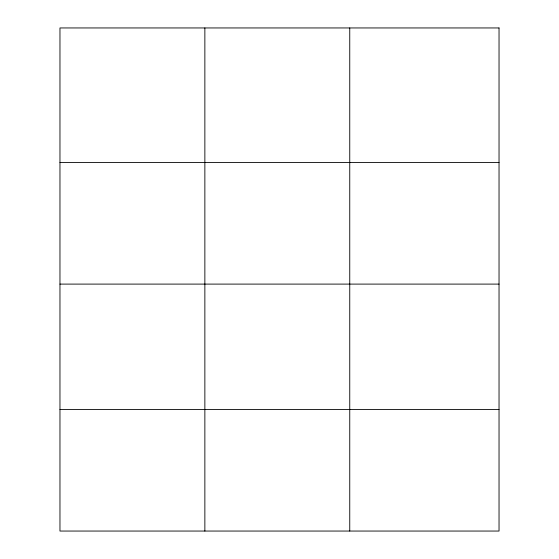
<?xml version="1.0" encoding="UTF-8"?>
<svg xmlns="http://www.w3.org/2000/svg" width="559" height="559" viewBox="0 0 559 559"><rect width="100%" height="100%" fill="white"/><g stroke="black" fill="none" stroke-linecap="round" stroke-linejoin="round"><path stroke-width="0.84" d="M59.967 162.466L499.033 162.466M59.967 284.098L499.033 284.098M59.967 409.419L499.033 409.419M349.752 27.95L349.752 531.05M204.86 27.95L204.86 531.05M499.033 27.95L59.967 27.95L59.967 531.05L499.033 531.05L499.033 27.95"/></g></svg>
